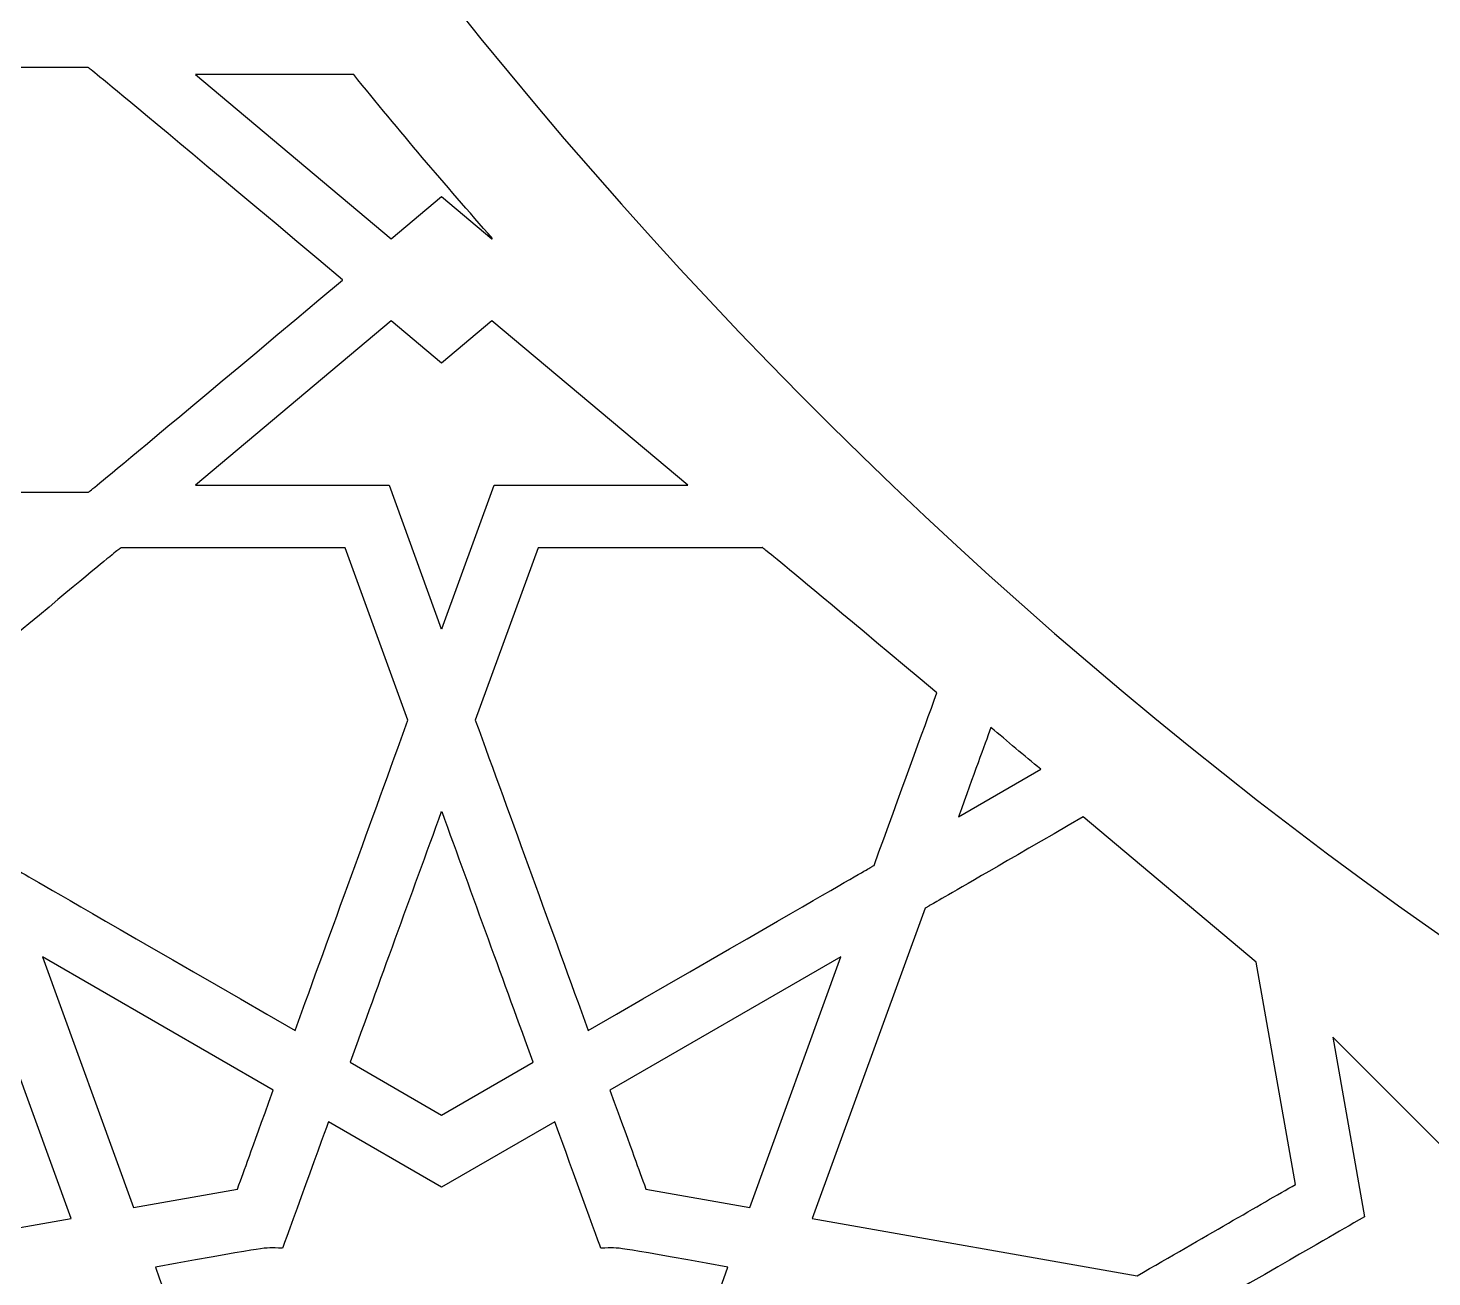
# Model space of a CAD drawing. Header units: millimetres. Extents: x -117 to 92, y -106 to 100.
# Drawn here: x -34.05 to -4.35, y -63.48 to -37.07 of the extents above; entities that cross this region are included whole.
import ezdxf

# ---------------------------------------------------------------- set-up
doc = ezdxf.new("R2010")
doc.units = ezdxf.units.MM
doc.header["$MEASUREMENT"] = 0
doc.layers.add('layer 1', color=7, linetype='Continuous')

msp = doc.modelspace()

# ---------------------------------------------------------------- linework, layer by layer
at = {"layer": 'layer 1', "color": 250}
for points, knots in [([(57.6633, -74.0462), (-35.9847, -77.3063), (-82.6981, 35.9438), (-17.6417, 100.1639), (-17.6417, 100.1639), (-115.9306, 72.747), (-116.9045, -66.9385), (-19.0207, -95.6874), (-19.0207, -95.6874), (15.7699, -105.9025), (54.2608, -97.1744), (81.3982, -70.3781), (81.3982, -70.3781), (73.7401, -72.5155), (65.72, -73.7644), (57.6633, -74.0462)], [0, 0, 0, 0, 0.2, 0.2, 0.2, 0.2, 0.4, 0.4, 0.4, 0.4, 0.6, 0.6, 0.6, 0.6, 1, 1, 1, 1]), ([(57.6633, -74.0462), (-35.9847, -77.3063), (-82.6981, 35.9438), (-17.6417, 100.1639), (-17.6417, 100.1639), (-115.9306, 72.747), (-116.9045, -66.9385), (-19.0207, -95.6874), (-19.0207, -95.6874), (15.7699, -105.9025), (54.2608, -97.1744), (81.3982, -70.3781), (81.3982, -70.3781), (73.7401, -72.5155), (65.72, -73.7644), (57.6633, -74.0462)], [0, 0, 0, 0, 0.2, 0.2, 0.2, 0.2, 0.4, 0.4, 0.4, 0.4, 0.6, 0.6, 0.6, 0.6, 1, 1, 1, 1]), ([(-27.3981, -42.3901), (-27.3981, -42.3901), (-27.4013, -42.3929), (-27.4013, -42.3929), (-27.4013, -42.3929), (-27.4013, -42.3929), (-27.3981, -42.3958), (-27.3981, -42.3958), (-27.3981, -42.3958), (-32.924, -47.032), (-32.7741, -46.8803), (-32.7794, -46.8845), (-32.7794, -46.8845), (-32.7794, -46.8845), (-37.4858, -46.8845), (-37.4858, -46.8845), (-37.4858, -46.8845), (-37.4858, -46.8845), (-38.6881, -42.3958), (-38.6881, -42.3958), (-38.6881, -42.3958), (-38.6881, -42.3958), (-38.6874, -42.3929), (-38.6874, -42.3929), (-38.6874, -42.3929), (-38.6874, -42.3929), (-38.6881, -42.3901), (-38.6881, -42.3901), (-38.6881, -42.3901), (-38.6881, -42.3901), (-37.4858, -37.9014), (-37.4858, -37.9014), (-37.4858, -37.9014), (-37.4858, -37.9014), (-32.7794, -37.9014), (-32.7794, -37.9014), (-32.7794, -37.9014), (-32.7794, -37.9014), (-32.9142, -37.7624), (-27.3981, -42.3901)], [0, 0, 0, 0, 0.0909091, 0.0909091, 0.0909091, 0.0909091, 0.1818182, 0.1818182, 0.1818182, 0.1818182, 0.2727273, 0.2727273, 0.2727273, 0.2727273, 0.3636364, 0.3636364, 0.3636364, 0.3636364, 0.4545455, 0.4545455, 0.4545455, 0.4545455, 0.5454545, 0.5454545, 0.5454545, 0.5454545, 0.6363636, 0.6363636, 0.6363636, 0.6363636, 0.7272727, 0.7272727, 0.7272727, 0.7272727, 0.8181818, 0.8181818, 0.8181818, 0.8181818, 1, 1, 1, 1]), ([(-27.3981, -42.3901), (-27.3981, -42.3901), (-27.4013, -42.3929), (-27.4013, -42.3929), (-27.4013, -42.3929), (-27.4013, -42.3929), (-27.3981, -42.3958), (-27.3981, -42.3958), (-27.3981, -42.3958), (-32.924, -47.032), (-32.7741, -46.8803), (-32.7794, -46.8845), (-32.7794, -46.8845), (-32.7794, -46.8845), (-37.4858, -46.8845), (-37.4858, -46.8845), (-37.4858, -46.8845), (-37.4858, -46.8845), (-38.6881, -42.3958), (-38.6881, -42.3958), (-38.6881, -42.3958), (-38.6881, -42.3958), (-38.6874, -42.3929), (-38.6874, -42.3929), (-38.6874, -42.3929), (-38.6874, -42.3929), (-38.6881, -42.3901), (-38.6881, -42.3901), (-38.6881, -42.3901), (-38.6881, -42.3901), (-37.4858, -37.9014), (-37.4858, -37.9014), (-37.4858, -37.9014), (-37.4858, -37.9014), (-32.7794, -37.9014), (-32.7794, -37.9014), (-32.7794, -37.9014), (-32.7794, -37.9014), (-32.9142, -37.7624), (-27.3981, -42.3901)], [0, 0, 0, 0, 0.0909091, 0.0909091, 0.0909091, 0.0909091, 0.1818182, 0.1818182, 0.1818182, 0.1818182, 0.2727273, 0.2727273, 0.2727273, 0.2727273, 0.3636364, 0.3636364, 0.3636364, 0.3636364, 0.4545455, 0.4545455, 0.4545455, 0.4545455, 0.5454545, 0.5454545, 0.5454545, 0.5454545, 0.6363636, 0.6363636, 0.6363636, 0.6363636, 0.7272727, 0.7272727, 0.7272727, 0.7272727, 0.8181818, 0.8181818, 0.8181818, 0.8181818, 1, 1, 1, 1]), ([(-24.227, -41.5166), (-24.227, -41.5166), (-24.2379, -41.5258), (-24.2379, -41.5258), (-24.2379, -41.5258), (-24.2379, -41.5258), (-25.303, -40.6319), (-25.303, -40.6319), (-25.303, -40.6319), (-25.303, -40.6319), (-26.368, -41.5258), (-26.368, -41.5258), (-26.368, -41.5258), (-26.368, -41.5258), (-30.5103, -38.0506), (-30.5103, -38.0506), (-30.5103, -38.0506), (-30.5103, -38.0506), (-27.1625, -38.0492), (-27.1625, -38.0492), (-27.1625, -38.0492), (-26.2071, -39.2289), (-25.2282, -40.3849), (-24.227, -41.5166)], [0, 0, 0, 0, 0.1428571, 0.1428571, 0.1428571, 0.1428571, 0.2857143, 0.2857143, 0.2857143, 0.2857143, 0.4285714, 0.4285714, 0.4285714, 0.4285714, 0.5714286, 0.5714286, 0.5714286, 0.5714286, 0.7142857, 0.7142857, 0.7142857, 0.7142857, 1, 1, 1, 1]), ([(-24.227, -41.5166), (-24.227, -41.5166), (-24.2379, -41.5258), (-24.2379, -41.5258), (-24.2379, -41.5258), (-24.2379, -41.5258), (-25.303, -40.6319), (-25.303, -40.6319), (-25.303, -40.6319), (-25.303, -40.6319), (-26.368, -41.5258), (-26.368, -41.5258), (-26.368, -41.5258), (-26.368, -41.5258), (-30.5103, -38.0506), (-30.5103, -38.0506), (-30.5103, -38.0506), (-30.5103, -38.0506), (-27.1625, -38.0492), (-27.1625, -38.0492), (-27.1625, -38.0492), (-26.2071, -39.2289), (-25.2282, -40.3849), (-24.227, -41.5166)], [0, 0, 0, 0, 0.1428571, 0.1428571, 0.1428571, 0.1428571, 0.2857143, 0.2857143, 0.2857143, 0.2857143, 0.4285714, 0.4285714, 0.4285714, 0.4285714, 0.5714286, 0.5714286, 0.5714286, 0.5714286, 0.7142857, 0.7142857, 0.7142857, 0.7142857, 1, 1, 1, 1]), ([(-24.1917, -46.7367), (-24.1917, -46.7367), (-25.2959, -49.772), (-25.2959, -49.772), (-25.2959, -49.772), (-25.2984, -49.7649), (-25.3005, -49.7593), (-25.303, -49.7526), (-25.303, -49.7526), (-25.3054, -49.7593), (-25.3076, -49.7649), (-25.31, -49.772), (-25.31, -49.772), (-25.31, -49.772), (-26.4139, -46.7367), (-26.4139, -46.7367), (-26.4139, -46.7367), (-26.4139, -46.7367), (-30.5103, -46.7353), (-30.5103, -46.7353), (-30.5103, -46.7353), (-30.5103, -46.7353), (-26.368, -43.2601), (-26.368, -43.2601), (-26.368, -43.2601), (-26.368, -43.2601), (-25.303, -44.154), (-25.303, -44.154), (-25.303, -44.154), (-25.303, -44.154), (-24.2379, -43.2601), (-24.2379, -43.2601), (-24.2379, -43.2601), (-24.2379, -43.2601), (-20.0953, -46.7353), (-20.0953, -46.7353), (-20.0953, -46.7353), (-20.0953, -46.7353), (-24.1917, -46.7367), (-24.1917, -46.7367)], [0, 0, 0, 0, 0.0909091, 0.0909091, 0.0909091, 0.0909091, 0.1818182, 0.1818182, 0.1818182, 0.1818182, 0.2727273, 0.2727273, 0.2727273, 0.2727273, 0.3636364, 0.3636364, 0.3636364, 0.3636364, 0.4545455, 0.4545455, 0.4545455, 0.4545455, 0.5454545, 0.5454545, 0.5454545, 0.5454545, 0.6363636, 0.6363636, 0.6363636, 0.6363636, 0.7272727, 0.7272727, 0.7272727, 0.7272727, 0.8181818, 0.8181818, 0.8181818, 0.8181818, 1, 1, 1, 1]), ([(-24.1917, -46.7367), (-24.1917, -46.7367), (-25.2959, -49.772), (-25.2959, -49.772), (-25.2959, -49.772), (-25.2984, -49.7649), (-25.3005, -49.7593), (-25.303, -49.7526), (-25.303, -49.7526), (-25.3054, -49.7593), (-25.3076, -49.7649), (-25.31, -49.772), (-25.31, -49.772), (-25.31, -49.772), (-26.4139, -46.7367), (-26.4139, -46.7367), (-26.4139, -46.7367), (-26.4139, -46.7367), (-30.5103, -46.7353), (-30.5103, -46.7353), (-30.5103, -46.7353), (-30.5103, -46.7353), (-26.368, -43.2601), (-26.368, -43.2601), (-26.368, -43.2601), (-26.368, -43.2601), (-25.303, -44.154), (-25.303, -44.154), (-25.303, -44.154), (-25.303, -44.154), (-24.2379, -43.2601), (-24.2379, -43.2601), (-24.2379, -43.2601), (-24.2379, -43.2601), (-20.0953, -46.7353), (-20.0953, -46.7353), (-20.0953, -46.7353), (-20.0953, -46.7353), (-24.1917, -46.7367), (-24.1917, -46.7367)], [0, 0, 0, 0, 0.0909091, 0.0909091, 0.0909091, 0.0909091, 0.1818182, 0.1818182, 0.1818182, 0.1818182, 0.2727273, 0.2727273, 0.2727273, 0.2727273, 0.3636364, 0.3636364, 0.3636364, 0.3636364, 0.4545455, 0.4545455, 0.4545455, 0.4545455, 0.5454545, 0.5454545, 0.5454545, 0.5454545, 0.6363636, 0.6363636, 0.6363636, 0.6363636, 0.7272727, 0.7272727, 0.7272727, 0.7272727, 0.8181818, 0.8181818, 0.8181818, 0.8181818, 1, 1, 1, 1]), ([(-34.4501, -54.78), (-35.0111, -53.2419), (-35.4905, -51.9268), (-35.7791, -51.1305), (-35.7791, -51.1305), (-31.9846, -47.946), (-32.1359, -48.0991), (-32.0879, -48.0586), (-32.0879, -48.0586), (-32.0879, -48.0586), (-27.3417, -48.0607), (-27.3417, -48.0607), (-27.3417, -48.0607), (-27.3417, -48.0607), (-26.0152, -51.7063), (-26.0152, -51.7063), (-26.0152, -51.7063), (-26.0152, -51.7063), (-26.0156, -51.7063), (-26.0156, -51.7063), (-26.0156, -51.7063), (-26.0156, -51.7063), (-26.0152, -51.707), (-26.0152, -51.707), (-26.0152, -51.707), (-26.7712, -53.7859), (-27.65, -56.2), (-28.4039, -58.2711), (-28.4039, -58.2711), (-35.0086, -54.4586), (-34.2297, -54.9088), (-34.4501, -54.78)], [0, 0, 0, 0, 0.1111111, 0.1111111, 0.1111111, 0.1111111, 0.2222222, 0.2222222, 0.2222222, 0.2222222, 0.3333333, 0.3333333, 0.3333333, 0.3333333, 0.4444444, 0.4444444, 0.4444444, 0.4444444, 0.5555556, 0.5555556, 0.5555556, 0.5555556, 0.6666667, 0.6666667, 0.6666667, 0.6666667, 0.7777778, 0.7777778, 0.7777778, 0.7777778, 1, 1, 1, 1]), ([(-34.4501, -54.78), (-35.0111, -53.2419), (-35.4905, -51.9268), (-35.7791, -51.1305), (-35.7791, -51.1305), (-31.9846, -47.946), (-32.1359, -48.0991), (-32.0879, -48.0586), (-32.0879, -48.0586), (-32.0879, -48.0586), (-27.3417, -48.0607), (-27.3417, -48.0607), (-27.3417, -48.0607), (-27.3417, -48.0607), (-26.0152, -51.7063), (-26.0152, -51.7063), (-26.0152, -51.7063), (-26.0152, -51.7063), (-26.0156, -51.7063), (-26.0156, -51.7063), (-26.0156, -51.7063), (-26.0156, -51.7063), (-26.0152, -51.707), (-26.0152, -51.707), (-26.0152, -51.707), (-26.7712, -53.7859), (-27.65, -56.2), (-28.4039, -58.2711), (-28.4039, -58.2711), (-35.0086, -54.4586), (-34.2297, -54.9088), (-34.4501, -54.78)], [0, 0, 0, 0, 0.1111111, 0.1111111, 0.1111111, 0.1111111, 0.2222222, 0.2222222, 0.2222222, 0.2222222, 0.3333333, 0.3333333, 0.3333333, 0.3333333, 0.4444444, 0.4444444, 0.4444444, 0.4444444, 0.5555556, 0.5555556, 0.5555556, 0.5555556, 0.6666667, 0.6666667, 0.6666667, 0.6666667, 0.7777778, 0.7777778, 0.7777778, 0.7777778, 1, 1, 1, 1]), ([(-16.1554, -54.78), (-16.3763, -54.9088), (-15.597, -54.4583), (-22.2021, -58.2711), (-22.2021, -58.2711), (-22.9559, -56.2), (-23.8347, -53.7859), (-24.5904, -51.707), (-24.5904, -51.707), (-24.5904, -51.707), (-24.5904, -51.7063), (-24.5904, -51.7063), (-24.5904, -51.7063), (-24.5904, -51.7063), (-23.2643, -48.0607), (-23.2643, -48.0607), (-23.2643, -48.0607), (-23.2643, -48.0607), (-18.518, -48.0586), (-18.518, -48.0586), (-18.518, -48.0586), (-18.518, -48.0586), (-18.7138, -47.8684), (-14.8265, -51.1305), (-14.8265, -51.1305), (-15.1155, -51.9268), (-15.5949, -53.2419), (-16.1554, -54.78)], [0, 0, 0, 0, 0.125, 0.125, 0.125, 0.125, 0.25, 0.25, 0.25, 0.25, 0.375, 0.375, 0.375, 0.375, 0.5, 0.5, 0.5, 0.5, 0.625, 0.625, 0.625, 0.625, 0.75, 0.75, 0.75, 0.75, 1, 1, 1, 1]), ([(-16.1554, -54.78), (-16.3763, -54.9088), (-15.597, -54.4583), (-22.2021, -58.2711), (-22.2021, -58.2711), (-22.9559, -56.2), (-23.8347, -53.7859), (-24.5904, -51.707), (-24.5904, -51.707), (-24.5904, -51.707), (-24.5904, -51.7063), (-24.5904, -51.7063), (-24.5904, -51.7063), (-24.5904, -51.7063), (-23.2643, -48.0607), (-23.2643, -48.0607), (-23.2643, -48.0607), (-23.2643, -48.0607), (-18.518, -48.0586), (-18.518, -48.0586), (-18.518, -48.0586), (-18.518, -48.0586), (-18.7138, -47.8684), (-14.8265, -51.1305), (-14.8265, -51.1305), (-15.1155, -51.9268), (-15.5949, -53.2419), (-16.1554, -54.78)], [0, 0, 0, 0, 0.125, 0.125, 0.125, 0.125, 0.25, 0.25, 0.25, 0.25, 0.375, 0.375, 0.375, 0.375, 0.5, 0.5, 0.5, 0.5, 0.625, 0.625, 0.625, 0.625, 0.75, 0.75, 0.75, 0.75, 1, 1, 1, 1]), ([(-12.6294, -52.7438), (-12.6294, -52.7438), (-14.37, -53.7482), (-14.37, -53.7482), (-14.37, -53.7482), (-14.0353, -52.8302), (-13.8292, -52.2637), (-13.6828, -51.8604), (-13.6828, -51.8604), (-13.3336, -52.1575), (-12.9822, -52.4517), (-12.6294, -52.7438)], [0, 0, 0, 0, 0.25, 0.25, 0.25, 0.25, 0.5, 0.5, 0.5, 0.5, 1, 1, 1, 1]), ([(-12.6294, -52.7438), (-12.6294, -52.7438), (-14.37, -53.7482), (-14.37, -53.7482), (-14.37, -53.7482), (-14.0353, -52.8302), (-13.8292, -52.2637), (-13.6828, -51.8604), (-13.6828, -51.8604), (-13.3336, -52.1575), (-12.9822, -52.4517), (-12.6294, -52.7438)], [0, 0, 0, 0, 0.25, 0.25, 0.25, 0.25, 0.5, 0.5, 0.5, 0.5, 1, 1, 1, 1]), ([(-25.3104, -53.6434), (-25.3104, -53.6434), (-25.303, -53.6645), (-25.303, -53.6645), (-25.303, -53.6645), (-25.303, -53.6645), (-25.2952, -53.6434), (-25.2952, -53.6434), (-25.2952, -53.6434), (-24.6517, -55.4126), (-23.9663, -57.296), (-23.3666, -58.9432), (-23.3666, -58.9432), (-23.3666, -58.9432), (-25.303, -60.0604), (-25.303, -60.0604), (-25.303, -60.0604), (-25.303, -60.0604), (-27.2394, -58.9432), (-27.2394, -58.9432), (-27.2394, -58.9432), (-26.6397, -57.296), (-25.9542, -55.4126), (-25.3104, -53.6434)], [0, 0, 0, 0, 0.1428571, 0.1428571, 0.1428571, 0.1428571, 0.2857143, 0.2857143, 0.2857143, 0.2857143, 0.4285714, 0.4285714, 0.4285714, 0.4285714, 0.5714286, 0.5714286, 0.5714286, 0.5714286, 0.7142857, 0.7142857, 0.7142857, 0.7142857, 1, 1, 1, 1]), ([(-25.3104, -53.6434), (-25.3104, -53.6434), (-25.303, -53.6645), (-25.303, -53.6645), (-25.303, -53.6645), (-25.303, -53.6645), (-25.2952, -53.6434), (-25.2952, -53.6434), (-25.2952, -53.6434), (-24.6517, -55.4126), (-23.9663, -57.296), (-23.3666, -58.9432), (-23.3666, -58.9432), (-23.3666, -58.9432), (-25.303, -60.0604), (-25.303, -60.0604), (-25.303, -60.0604), (-25.303, -60.0604), (-27.2394, -58.9432), (-27.2394, -58.9432), (-27.2394, -58.9432), (-26.6397, -57.296), (-25.9542, -55.4126), (-25.3104, -53.6434)], [0, 0, 0, 0, 0.1428571, 0.1428571, 0.1428571, 0.1428571, 0.2857143, 0.2857143, 0.2857143, 0.2857143, 0.4285714, 0.4285714, 0.4285714, 0.4285714, 0.5714286, 0.5714286, 0.5714286, 0.5714286, 0.7142857, 0.7142857, 0.7142857, 0.7142857, 1, 1, 1, 1]), ([(-42.5351, -56.8237), (-42.5351, -56.8237), (-38.8747, -53.7542), (-38.8747, -53.7542), (-38.8747, -53.7542), (-35.349, -55.7886), (-35.7156, -55.5766), (-35.5307, -55.6846), (-35.5307, -55.6846), (-35.5307, -55.6846), (-33.1435, -62.2459), (-33.1435, -62.2459), (-33.1435, -62.2459), (-33.1435, -62.2459), (-33.1442, -62.2462), (-33.1442, -62.2462), (-33.1442, -62.2462), (-33.1442, -62.2462), (-33.1438, -62.2462), (-33.1438, -62.2462), (-33.1438, -62.2462), (-33.1438, -62.2462), (-40.017, -63.4598), (-40.017, -63.4598), (-40.017, -63.4598), (-41.4267, -62.6466), (-42.6335, -61.9502), (-43.3638, -61.5283), (-43.3638, -61.5283), (-43.3638, -61.5283), (-42.5351, -56.8237), (-42.5351, -56.8237)], [0, 0, 0, 0, 0.1111111, 0.1111111, 0.1111111, 0.1111111, 0.2222222, 0.2222222, 0.2222222, 0.2222222, 0.3333333, 0.3333333, 0.3333333, 0.3333333, 0.4444444, 0.4444444, 0.4444444, 0.4444444, 0.5555556, 0.5555556, 0.5555556, 0.5555556, 0.6666667, 0.6666667, 0.6666667, 0.6666667, 0.7777778, 0.7777778, 0.7777778, 0.7777778, 1, 1, 1, 1]), ([(-42.5351, -56.8237), (-42.5351, -56.8237), (-38.8747, -53.7542), (-38.8747, -53.7542), (-38.8747, -53.7542), (-35.349, -55.7886), (-35.7156, -55.5766), (-35.5307, -55.6846), (-35.5307, -55.6846), (-35.5307, -55.6846), (-33.1435, -62.2459), (-33.1435, -62.2459), (-33.1435, -62.2459), (-33.1435, -62.2459), (-33.1442, -62.2462), (-33.1442, -62.2462), (-33.1442, -62.2462), (-33.1442, -62.2462), (-33.1438, -62.2462), (-33.1438, -62.2462), (-33.1438, -62.2462), (-33.1438, -62.2462), (-40.017, -63.4598), (-40.017, -63.4598), (-40.017, -63.4598), (-41.4267, -62.6466), (-42.6335, -61.9502), (-43.3638, -61.5283), (-43.3638, -61.5283), (-43.3638, -61.5283), (-42.5351, -56.8237), (-42.5351, -56.8237)], [0, 0, 0, 0, 0.1111111, 0.1111111, 0.1111111, 0.1111111, 0.2222222, 0.2222222, 0.2222222, 0.2222222, 0.3333333, 0.3333333, 0.3333333, 0.3333333, 0.4444444, 0.4444444, 0.4444444, 0.4444444, 0.5555556, 0.5555556, 0.5555556, 0.5555556, 0.6666667, 0.6666667, 0.6666667, 0.6666667, 0.7777778, 0.7777778, 0.7777778, 0.7777778, 1, 1, 1, 1]), ([(-8.0708, -56.8237), (-8.0708, -56.8237), (-7.2418, -61.5283), (-7.2418, -61.5283), (-7.2418, -61.5283), (-7.9724, -61.9502), (-9.1793, -62.6466), (-10.5886, -63.4598), (-10.5886, -63.4598), (-10.5886, -63.4598), (-17.4618, -62.2462), (-17.4618, -62.2462), (-17.4618, -62.2462), (-17.4618, -62.2462), (-17.4618, -62.2462), (-17.4618, -62.2462), (-17.4618, -62.2462), (-17.4618, -62.2462), (-17.4625, -62.2459), (-17.4625, -62.2459), (-17.4625, -62.2459), (-17.4625, -62.2459), (-15.0752, -55.6846), (-15.0752, -55.6846), (-15.0752, -55.6846), (-14.89, -55.5766), (-15.2566, -55.7886), (-11.7309, -53.7542), (-11.7309, -53.7542), (-11.7309, -53.7542), (-8.0708, -56.8237), (-8.0708, -56.8237)], [0, 0, 0, 0, 0.1111111, 0.1111111, 0.1111111, 0.1111111, 0.2222222, 0.2222222, 0.2222222, 0.2222222, 0.3333333, 0.3333333, 0.3333333, 0.3333333, 0.4444444, 0.4444444, 0.4444444, 0.4444444, 0.5555556, 0.5555556, 0.5555556, 0.5555556, 0.6666667, 0.6666667, 0.6666667, 0.6666667, 0.7777778, 0.7777778, 0.7777778, 0.7777778, 1, 1, 1, 1]), ([(-8.0708, -56.8237), (-8.0708, -56.8237), (-7.2418, -61.5283), (-7.2418, -61.5283), (-7.2418, -61.5283), (-7.9724, -61.9502), (-9.1793, -62.6466), (-10.5886, -63.4598), (-10.5886, -63.4598), (-10.5886, -63.4598), (-17.4618, -62.2462), (-17.4618, -62.2462), (-17.4618, -62.2462), (-17.4618, -62.2462), (-17.4618, -62.2462), (-17.4618, -62.2462), (-17.4618, -62.2462), (-17.4618, -62.2462), (-17.4625, -62.2459), (-17.4625, -62.2459), (-17.4625, -62.2459), (-17.4625, -62.2459), (-15.0752, -55.6846), (-15.0752, -55.6846), (-15.0752, -55.6846), (-14.89, -55.5766), (-15.2566, -55.7886), (-11.7309, -53.7542), (-11.7309, -53.7542), (-11.7309, -53.7542), (-8.0708, -56.8237), (-8.0708, -56.8237)], [0, 0, 0, 0, 0.1111111, 0.1111111, 0.1111111, 0.1111111, 0.2222222, 0.2222222, 0.2222222, 0.2222222, 0.3333333, 0.3333333, 0.3333333, 0.3333333, 0.4444444, 0.4444444, 0.4444444, 0.4444444, 0.5555556, 0.5555556, 0.5555556, 0.5555556, 0.6666667, 0.6666667, 0.6666667, 0.6666667, 0.7777778, 0.7777778, 0.7777778, 0.7777778, 1, 1, 1, 1]), ([(-33.7464, -56.7161), (-33.7464, -56.7161), (-28.8639, -59.5348), (-28.8639, -59.5348), (-28.8639, -59.5348), (-29.3804, -60.9572), (-29.4471, -61.1392), (-29.6231, -61.6257), (-29.6231, -61.6257), (-29.6231, -61.6257), (-31.8191, -62.0127), (-31.8191, -62.0127), (-31.8191, -62.0127), (-31.8191, -62.0127), (-33.7464, -56.7161), (-33.7464, -56.7161)], [0, 0, 0, 0, 0.2, 0.2, 0.2, 0.2, 0.4, 0.4, 0.4, 0.4, 0.6, 0.6, 0.6, 0.6, 1, 1, 1, 1]), ([(-33.7464, -56.7161), (-33.7464, -56.7161), (-28.8639, -59.5348), (-28.8639, -59.5348), (-28.8639, -59.5348), (-29.3804, -60.9572), (-29.4471, -61.1392), (-29.6231, -61.6257), (-29.6231, -61.6257), (-29.6231, -61.6257), (-31.8191, -62.0127), (-31.8191, -62.0127), (-31.8191, -62.0127), (-31.8191, -62.0127), (-33.7464, -56.7161), (-33.7464, -56.7161)], [0, 0, 0, 0, 0.2, 0.2, 0.2, 0.2, 0.4, 0.4, 0.4, 0.4, 0.6, 0.6, 0.6, 0.6, 1, 1, 1, 1]), ([(-18.7865, -62.0127), (-18.7865, -62.0127), (-20.9825, -61.6257), (-20.9825, -61.6257), (-20.9825, -61.6257), (-21.1582, -61.1406), (-21.2259, -60.9561), (-21.742, -59.5348), (-21.742, -59.5348), (-21.742, -59.5348), (-16.8592, -56.7161), (-16.8592, -56.7161), (-16.8592, -56.7161), (-16.8592, -56.7161), (-18.7865, -62.0127), (-18.7865, -62.0127)], [0, 0, 0, 0, 0.2, 0.2, 0.2, 0.2, 0.4, 0.4, 0.4, 0.4, 0.6, 0.6, 0.6, 0.6, 1, 1, 1, 1]), ([(-18.7865, -62.0127), (-18.7865, -62.0127), (-20.9825, -61.6257), (-20.9825, -61.6257), (-20.9825, -61.6257), (-21.1582, -61.1406), (-21.2259, -60.9561), (-21.742, -59.5348), (-21.742, -59.5348), (-21.742, -59.5348), (-16.8592, -56.7161), (-16.8592, -56.7161), (-16.8592, -56.7161), (-16.8592, -56.7161), (-18.7865, -62.0127), (-18.7865, -62.0127)], [0, 0, 0, 0, 0.2, 0.2, 0.2, 0.2, 0.4, 0.4, 0.4, 0.4, 0.6, 0.6, 0.6, 0.6, 1, 1, 1, 1]), ([(-0.6918, -61.292), (-0.6918, -61.292), (-1.7441, -63.1144), (-1.7441, -63.1144), (-1.7441, -63.1144), (-1.7441, -63.1144), (0.64, -65.497), (0.64, -65.497), (0.64, -65.497), (0.64, -65.497), (-2.6134, -64.6246), (-2.6134, -64.6246), (-2.6134, -64.6246), (-2.6134, -64.6246), (-4.6951, -68.2307), (-4.6951, -68.2307), (-4.6951, -68.2307), (-4.6951, -68.2307), (-5.3756, -64.3791), (-5.3756, -64.3791), (-5.3756, -64.3791), (-5.3756, -64.3791), (-8.5594, -63.8178), (-8.5594, -63.8178), (-8.5594, -63.8178), (-6.5437, -62.6544), (-6.4392, -62.5941), (-5.7774, -62.2113), (-5.7774, -62.2113), (-5.7774, -62.2113), (-6.447, -58.4101), (-6.447, -58.4101), (-6.447, -58.4101), (-6.447, -58.4101), (-3.7888, -61.0697), (-3.7888, -61.0697), (-3.7888, -61.0697), (-3.7888, -61.0697), (-2.3594, -60.2446), (-2.3594, -60.2446), (-2.3594, -60.2446), (-1.8062, -60.5987), (-1.2509, -60.9483), (-0.6918, -61.292)], [0, 0, 0, 0, 0.0833333, 0.0833333, 0.0833333, 0.0833333, 0.1666667, 0.1666667, 0.1666667, 0.1666667, 0.25, 0.25, 0.25, 0.25, 0.3333333, 0.3333333, 0.3333333, 0.3333333, 0.4166667, 0.4166667, 0.4166667, 0.4166667, 0.5, 0.5, 0.5, 0.5, 0.5833333, 0.5833333, 0.5833333, 0.5833333, 0.6666667, 0.6666667, 0.6666667, 0.6666667, 0.75, 0.75, 0.75, 0.75, 0.8333333, 0.8333333, 0.8333333, 0.8333333, 1, 1, 1, 1]), ([(-0.6918, -61.292), (-0.6918, -61.292), (-1.7441, -63.1144), (-1.7441, -63.1144), (-1.7441, -63.1144), (-1.7441, -63.1144), (0.64, -65.497), (0.64, -65.497), (0.64, -65.497), (0.64, -65.497), (-2.6134, -64.6246), (-2.6134, -64.6246), (-2.6134, -64.6246), (-2.6134, -64.6246), (-4.6951, -68.2307), (-4.6951, -68.2307), (-4.6951, -68.2307), (-4.6951, -68.2307), (-5.3756, -64.3791), (-5.3756, -64.3791), (-5.3756, -64.3791), (-5.3756, -64.3791), (-8.5594, -63.8178), (-8.5594, -63.8178), (-8.5594, -63.8178), (-6.5437, -62.6544), (-6.4392, -62.5941), (-5.7774, -62.2113), (-5.7774, -62.2113), (-5.7774, -62.2113), (-6.447, -58.4101), (-6.447, -58.4101), (-6.447, -58.4101), (-6.447, -58.4101), (-3.7888, -61.0697), (-3.7888, -61.0697), (-3.7888, -61.0697), (-3.7888, -61.0697), (-2.3594, -60.2446), (-2.3594, -60.2446), (-2.3594, -60.2446), (-1.8062, -60.5987), (-1.2509, -60.9483), (-0.6918, -61.292)], [0, 0, 0, 0, 0.0833333, 0.0833333, 0.0833333, 0.0833333, 0.1666667, 0.1666667, 0.1666667, 0.1666667, 0.25, 0.25, 0.25, 0.25, 0.3333333, 0.3333333, 0.3333333, 0.3333333, 0.4166667, 0.4166667, 0.4166667, 0.4166667, 0.5, 0.5, 0.5, 0.5, 0.5833333, 0.5833333, 0.5833333, 0.5833333, 0.6666667, 0.6666667, 0.6666667, 0.6666667, 0.75, 0.75, 0.75, 0.75, 0.8333333, 0.8333333, 0.8333333, 0.8333333, 1, 1, 1, 1]), ([(-23.5214, -71.6383), (-23.5214, -71.6383), (-25.2966, -73.7525), (-25.2966, -73.7525), (-25.2966, -73.7525), (-25.2966, -73.7525), (-25.303, -73.745), (-25.303, -73.745), (-25.303, -73.745), (-25.303, -73.745), (-25.3093, -73.7525), (-25.3093, -73.7525), (-25.3093, -73.7525), (-25.3093, -73.7525), (-27.0845, -71.6383), (-27.0845, -71.6383), (-27.0845, -71.6383), (-27.0845, -71.6383), (-29.7995, -72.1191), (-29.7995, -72.1191), (-29.7995, -72.1191), (-29.7995, -72.1191), (-29.7995, -69.3597), (-29.7995, -69.3597), (-29.7995, -69.3597), (-29.7995, -69.3597), (-32.1864, -67.981), (-32.1864, -67.981), (-32.1864, -67.981), (-32.1864, -67.981), (-32.186, -67.9805), (-32.186, -67.9805), (-32.186, -67.9805), (-32.186, -67.9805), (-32.1864, -67.9805), (-32.1864, -67.9805), (-32.1864, -67.9805), (-32.1864, -67.9805), (-30.4154, -65.8688), (-30.4154, -65.8688), (-30.4154, -65.8688), (-30.6825, -65.1337), (-30.9083, -64.5128), (-31.3591, -63.2763), (-31.3591, -63.2763), (-28.7292, -62.8131), (-29.1952, -62.8738), (-28.6681, -62.8738), (-28.6681, -62.8738), (-28.6678, -62.8731), (-27.6987, -60.2068), (-27.6987, -60.2068), (-27.6987, -60.2068), (-27.6987, -60.2068), (-25.303, -61.5893), (-25.303, -61.5893), (-25.303, -61.5893), (-25.303, -61.5893), (-22.9069, -60.2068), (-22.9069, -60.2068), (-22.9069, -60.2068), (-22.8522, -60.3578), (-22.0087, -62.6801), (-21.9378, -62.8738), (-21.9378, -62.8738), (-21.4108, -62.8738), (-21.8775, -62.8128), (-19.2468, -63.2763), (-19.2468, -63.2763), (-19.7372, -64.6208), (-19.9714, -65.266), (-20.1905, -65.8688), (-20.1905, -65.8688), (-20.1905, -65.8688), (-18.4196, -67.9805), (-18.4196, -67.9805), (-18.4196, -67.9805), (-18.4196, -67.9805), (-18.4199, -67.9805), (-18.4199, -67.9805), (-18.4199, -67.9805), (-18.4199, -67.9805), (-18.4196, -67.981), (-18.4196, -67.981), (-18.4196, -67.981), (-18.4196, -67.981), (-20.8061, -69.3597), (-20.8061, -69.3597), (-20.8061, -69.3597), (-20.8061, -69.3597), (-20.8061, -72.1191), (-20.8061, -72.1191), (-20.8061, -72.1191), (-20.8061, -72.1191), (-23.5214, -71.6383), (-23.5214, -71.6383)], [0, 0, 0, 0, 0.04, 0.04, 0.04, 0.04, 0.08, 0.08, 0.08, 0.08, 0.12, 0.12, 0.12, 0.12, 0.16, 0.16, 0.16, 0.16, 0.2, 0.2, 0.2, 0.2, 0.24, 0.24, 0.24, 0.24, 0.28, 0.28, 0.28, 0.28, 0.32, 0.32, 0.32, 0.32, 0.36, 0.36, 0.36, 0.36, 0.4, 0.4, 0.4, 0.4, 0.44, 0.44, 0.44, 0.44, 0.48, 0.48, 0.48, 0.48, 0.52, 0.52, 0.52, 0.52, 0.56, 0.56, 0.56, 0.56, 0.6, 0.6, 0.6, 0.6, 0.64, 0.64, 0.64, 0.64, 0.68, 0.68, 0.68, 0.68, 0.72, 0.72, 0.72, 0.72, 0.76, 0.76, 0.76, 0.76, 0.8, 0.8, 0.8, 0.8, 0.84, 0.84, 0.84, 0.84, 0.88, 0.88, 0.88, 0.88, 0.92, 0.92, 0.92, 0.92, 1, 1, 1, 1]), ([(-23.5214, -71.6383), (-23.5214, -71.6383), (-25.2966, -73.7525), (-25.2966, -73.7525), (-25.2966, -73.7525), (-25.2966, -73.7525), (-25.303, -73.745), (-25.303, -73.745), (-25.303, -73.745), (-25.303, -73.745), (-25.3093, -73.7525), (-25.3093, -73.7525), (-25.3093, -73.7525), (-25.3093, -73.7525), (-27.0845, -71.6383), (-27.0845, -71.6383), (-27.0845, -71.6383), (-27.0845, -71.6383), (-29.7995, -72.1191), (-29.7995, -72.1191), (-29.7995, -72.1191), (-29.7995, -72.1191), (-29.7995, -69.3597), (-29.7995, -69.3597), (-29.7995, -69.3597), (-29.7995, -69.3597), (-32.1864, -67.981), (-32.1864, -67.981), (-32.1864, -67.981), (-32.1864, -67.981), (-32.186, -67.9805), (-32.186, -67.9805), (-32.186, -67.9805), (-32.186, -67.9805), (-32.1864, -67.9805), (-32.1864, -67.9805), (-32.1864, -67.9805), (-32.1864, -67.9805), (-30.4154, -65.8688), (-30.4154, -65.8688), (-30.4154, -65.8688), (-30.6825, -65.1337), (-30.9083, -64.5128), (-31.3591, -63.2763), (-31.3591, -63.2763), (-28.7292, -62.8131), (-29.1952, -62.8738), (-28.6681, -62.8738), (-28.6681, -62.8738), (-28.6678, -62.8731), (-27.6987, -60.2068), (-27.6987, -60.2068), (-27.6987, -60.2068), (-27.6987, -60.2068), (-25.303, -61.5893), (-25.303, -61.5893), (-25.303, -61.5893), (-25.303, -61.5893), (-22.9069, -60.2068), (-22.9069, -60.2068), (-22.9069, -60.2068), (-22.8522, -60.3578), (-22.0087, -62.6801), (-21.9378, -62.8738), (-21.9378, -62.8738), (-21.4108, -62.8738), (-21.8775, -62.8128), (-19.2468, -63.2763), (-19.2468, -63.2763), (-19.7372, -64.6208), (-19.9714, -65.266), (-20.1905, -65.8688), (-20.1905, -65.8688), (-20.1905, -65.8688), (-18.4196, -67.9805), (-18.4196, -67.9805), (-18.4196, -67.9805), (-18.4196, -67.9805), (-18.4199, -67.9805), (-18.4199, -67.9805), (-18.4199, -67.9805), (-18.4199, -67.9805), (-18.4196, -67.981), (-18.4196, -67.981), (-18.4196, -67.981), (-18.4196, -67.981), (-20.8061, -69.3597), (-20.8061, -69.3597), (-20.8061, -69.3597), (-20.8061, -69.3597), (-20.8061, -72.1191), (-20.8061, -72.1191), (-20.8061, -72.1191), (-20.8061, -72.1191), (-23.5214, -71.6383), (-23.5214, -71.6383)], [0, 0, 0, 0, 0.04, 0.04, 0.04, 0.04, 0.08, 0.08, 0.08, 0.08, 0.12, 0.12, 0.12, 0.12, 0.16, 0.16, 0.16, 0.16, 0.2, 0.2, 0.2, 0.2, 0.24, 0.24, 0.24, 0.24, 0.28, 0.28, 0.28, 0.28, 0.32, 0.32, 0.32, 0.32, 0.36, 0.36, 0.36, 0.36, 0.4, 0.4, 0.4, 0.4, 0.44, 0.44, 0.44, 0.44, 0.48, 0.48, 0.48, 0.48, 0.52, 0.52, 0.52, 0.52, 0.56, 0.56, 0.56, 0.56, 0.6, 0.6, 0.6, 0.6, 0.64, 0.64, 0.64, 0.64, 0.68, 0.68, 0.68, 0.68, 0.72, 0.72, 0.72, 0.72, 0.76, 0.76, 0.76, 0.76, 0.8, 0.8, 0.8, 0.8, 0.84, 0.84, 0.84, 0.84, 0.88, 0.88, 0.88, 0.88, 0.92, 0.92, 0.92, 0.92, 1, 1, 1, 1])]:
    msp.add_open_spline(points, degree=3, knots=knots, dxfattribs=at)

doc.saveas('drawing.dxf')
